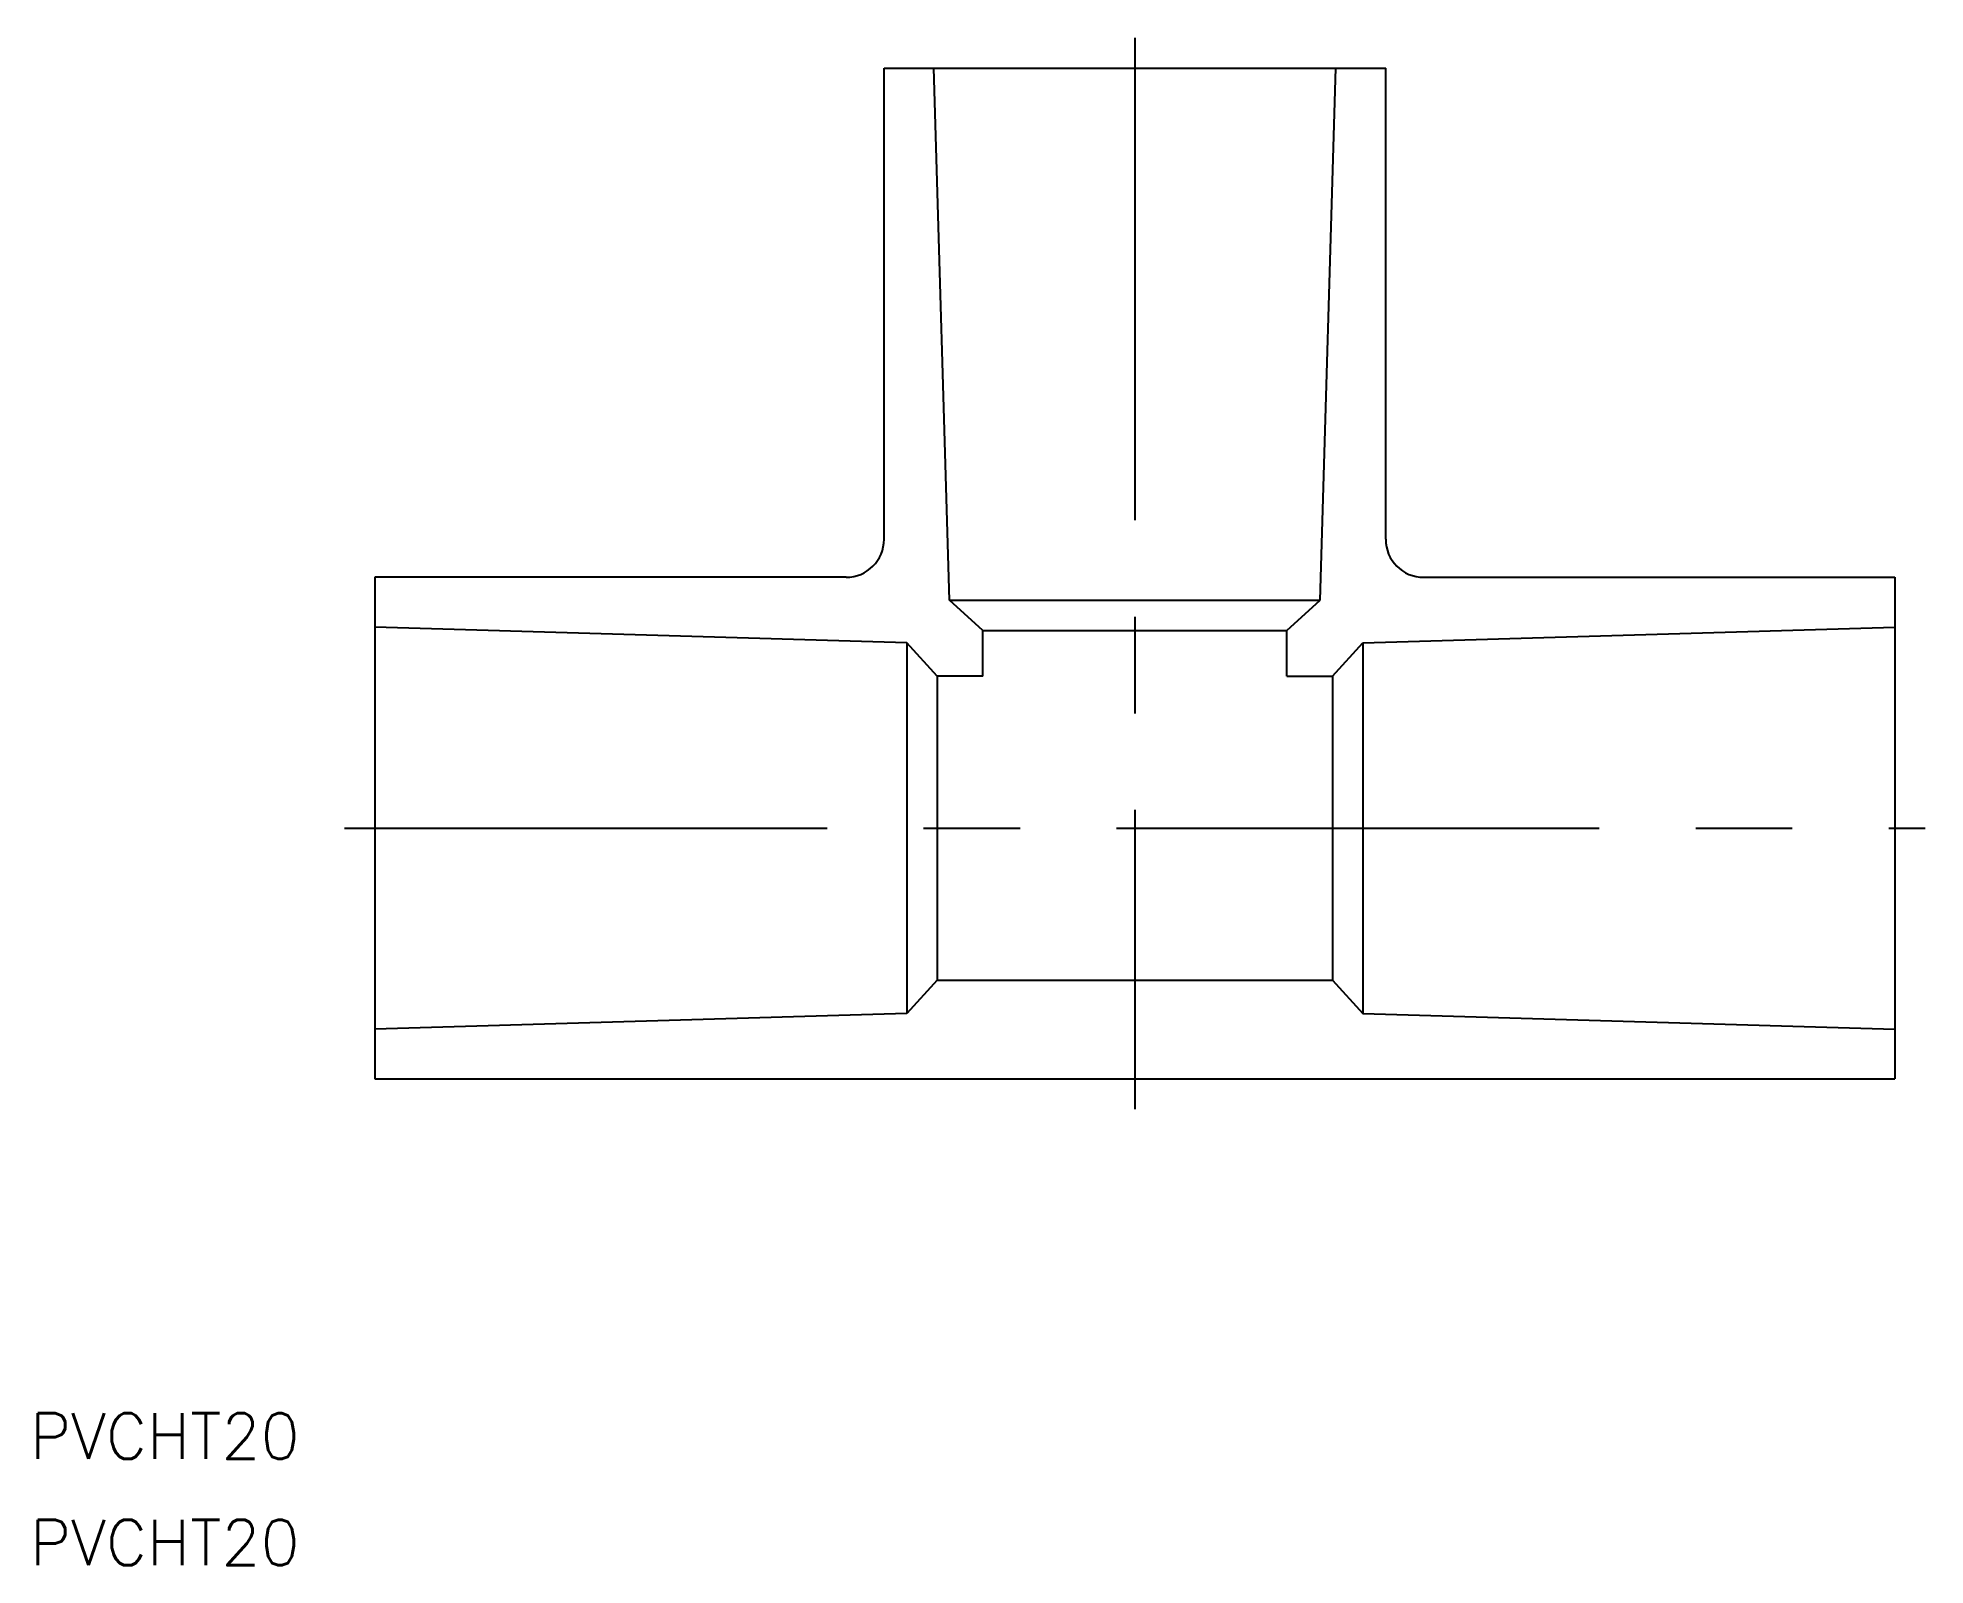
# Model space of a CAD drawing. Extents: x -22 to 102, y -48 to 52.
import ezdxf

# ---------------------------------------------------------------- set-up
doc = ezdxf.new("R2010")
doc.units = 0
doc.linetypes.add('CENTER', pattern=[50.8, 31.75, -6.35, 6.35, -6.35])
doc.layers.get('0').update_dxf_attribs({"linetype": 'CONTINUOUS'})
doc.layers.add('CENTER', color=1, linetype='CENTER')
doc.styles.get("Standard").update_dxf_attribs({"font": 'txt.shx', "height": 3, "bigfont": 'bigfont.shx'})

msp = doc.modelspace()

# ---------------------------------------------------------------- linework, layer by layer
at = {"color": 7, "linetype": 'CONTINUOUS'}
for p, q in [((33.5, 19), (33.5, 50)), ((33.5, 50), (66.5, 50)), ((37.8, 15), (36.77, 50)), ((62.2, 15), (63.22, 50)), ((66.5, 19), (66.5, 50)), ((31, 16.5), (0, 16.5)), ((0, 16.5), (0, -16.5)), ((69, 16.5), (100, 16.5)), ((100, 16.5), (100, -16.5)), ((37.8, 15), (62.2, 15)), ((40, 13), (37.8, 15)), ((60, 13), (62.2, 15)), ((35, 12.2), (0, 13.23)), ((40, 13), (60, 13)), ((40, 10), (40, 13)), ((60, 10), (60, 13)), ((65, 12.2), (100, 13.23)), ((35, 12.2), (35, -12.2)), ((37, 10), (35, 12.2)), ((63, 10), (65, 12.2)), ((65, 12.2), (65, -12.2)), ((37, 10), (37, -10)), ((40, 10), (37, 10)), ((60, 10), (63, 10)), ((63, 10), (63, -10)), ((37, -10), (35, -12.2)), ((37, -10), (63, -10)), ((63, -10), (65, -12.2)), ((35, -12.2), (0, -13.22)), ((65, -12.2), (100, -13.22)), ((0, -16.5), (100, -16.5))]:
    msp.add_line(p, q, dxfattribs=at)
for centre, start, end in [((31, 19), 270, 0), ((69, 19), 180, 270)]:
    msp.add_arc(centre, 2.5, start, end, dxfattribs=at)
at = {"layer": 'CENTER', "color": 1, "linetype": 'CENTER'}
for p, q in [((50, 52), (50, -18.5)), ((-2, 0), (102, 0))]:
    msp.add_line(p, q, dxfattribs=at)

# ---------------------------------------------------------------- texts
at = {"color": 7, "linetype": 'CONTINUOUS'}
for p in [(-22.7, -41.5), (-22.7, -48.5)]:
    msp.add_text('PVCHT20', height=3, dxfattribs=at).set_placement(p)

doc.saveas('drawing.dxf')
